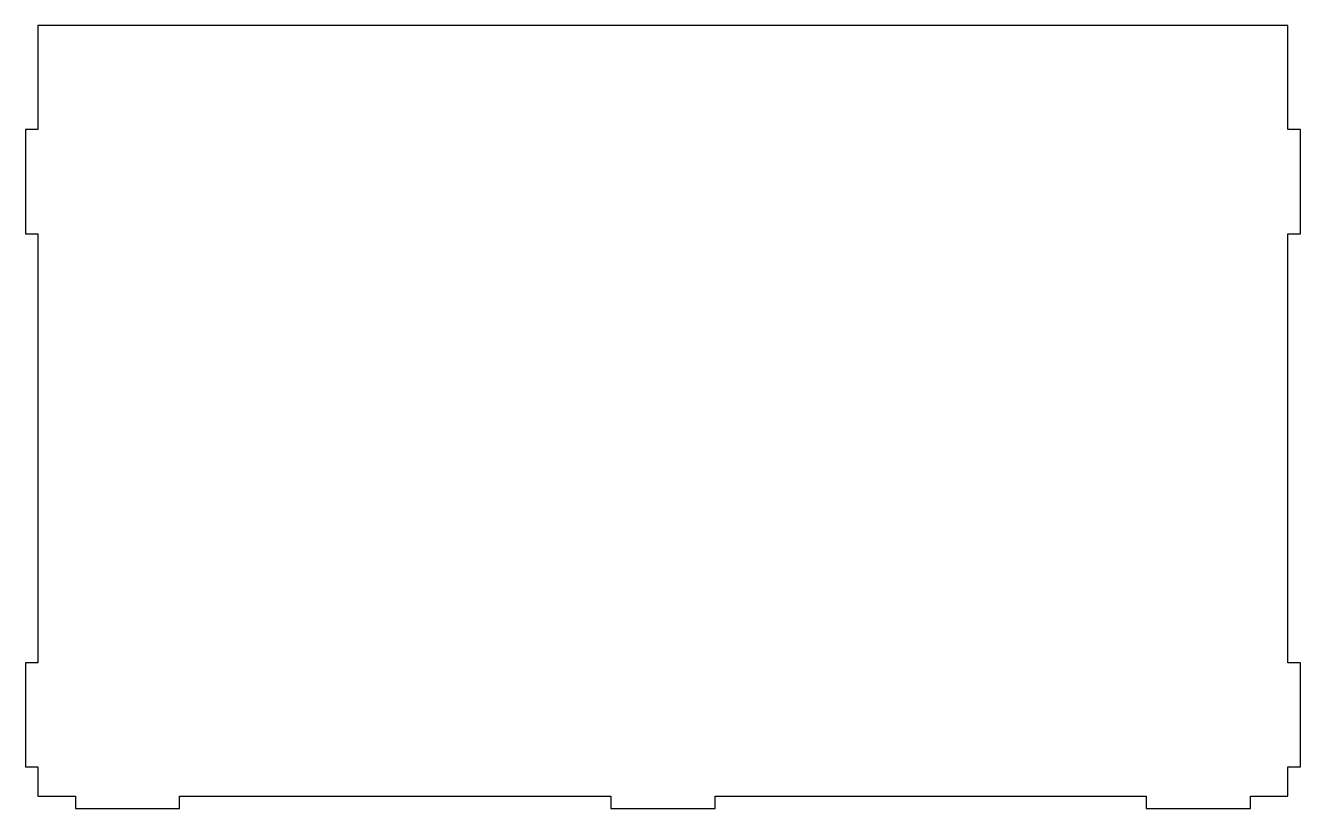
# Model space of a CAD drawing. Header units: millimetres. Extents: x -459 to 153, y -1027 to -651.
import ezdxf

# ---------------------------------------------------------------- set-up
doc = ezdxf.new("R2010")
doc.units = ezdxf.units.MM

msp = doc.modelspace()

# ---------------------------------------------------------------- linework, layer by layer
at = {"color": 7, "linetype": 'Continuous', "lineweight": 25}
for p, q in [((146.96, -651.1), (-453.04, -651.1)), ((-453.04, -651.1), (-453.04, -701.1)), ((146.96, -701.1), (146.96, -651.1)), ((-459.04, -701.1), (-459.04, -751.1)), ((-453.04, -701.1), (-459.04, -701.1)), ((152.96, -701.1), (146.96, -701.1)), ((152.96, -751.1), (152.96, -701.1)), ((-459.04, -751.1), (-453.04, -751.1)), ((-453.04, -751.1), (-453.04, -957.1)), ((146.96, -751.1), (152.96, -751.1)), ((146.96, -957.1), (146.96, -751.1)), ((-459.04, -957.1), (-459.04, -1007.1)), ((-453.04, -957.1), (-459.04, -957.1)), ((152.96, -957.1), (146.96, -957.1)), ((152.96, -1007.1), (152.96, -957.1)), ((-459.04, -1007.1), (-453.04, -1007.1)), ((-453.04, -1007.1), (-453.04, -1021.1)), ((146.96, -1007.1), (152.96, -1007.1)), ((146.96, -1021.1), (146.96, -1007.1)), ((-453.04, -1021.1), (-435.04, -1021.1)), ((-435.04, -1021.1), (-435.04, -1027.1)), ((-385.04, -1021.1), (-178.04, -1021.1)), ((-385.04, -1027.1), (-385.04, -1021.1)), ((-178.04, -1021.1), (-178.04, -1027.1)), ((-128.04, -1021.1), (78.96, -1021.1)), ((-128.04, -1027.1), (-128.04, -1021.1)), ((78.96, -1021.1), (78.96, -1027.1)), ((128.96, -1021.1), (146.96, -1021.1)), ((128.96, -1027.1), (128.96, -1021.1)), ((-435.04, -1027.1), (-385.04, -1027.1)), ((-178.04, -1027.1), (-128.04, -1027.1)), ((78.96, -1027.1), (128.96, -1027.1))]:
    msp.add_line(p, q, dxfattribs=at)

doc.saveas('drawing.dxf')
